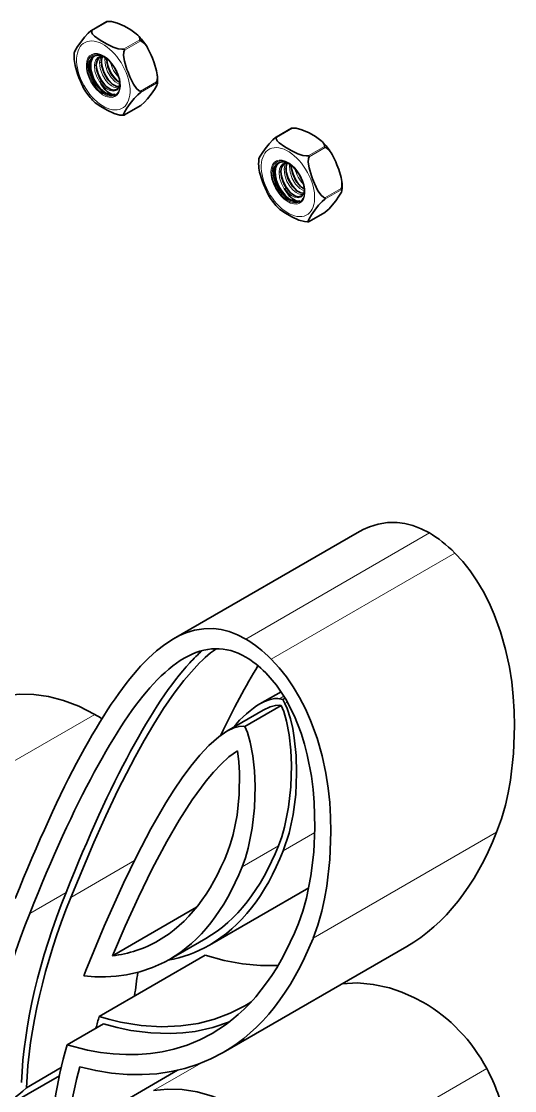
# Model space of a CAD drawing. Extents: x 155 to 1176, y 87 to 946.
# Drawn here: x 880.8 to 914.4, y 873.6 to 946.4 of the extents above; entities that cross this region are included whole.
import ezdxf

# ---------------------------------------------------------------- set-up
doc = ezdxf.new("R2010")
doc.units = 0

msp = doc.modelspace()

# ---------------------------------------------------------------- linework, layer by layer
at = {"color": 7, "lineweight": 35, "ltscale": 0.030574}
for p, q in [((885.584, 945.819), (886.643, 946.43)), ((900.429, 932.805), (901.488, 933.417))]:
    msp.add_line(p, q, dxfattribs=at)
at = {"color": 7, "lineweight": 13, "ltscale": 0.03195}
for p, q in [((885.61, 945.8), (886.717, 946.439)), ((887.774, 944.551), (888.881, 945.19)), ((887.835, 944.475), (888.942, 945.114)), ((888.917, 941.686), (890.024, 942.325)), ((888.917, 941.605), (890.024, 942.244)), ((900.355, 937.287), (901.462, 937.926)), ((900.416, 937.211), (901.523, 937.85)), ((901.498, 934.423), (902.605, 935.062))]:
    msp.add_line(p, q, dxfattribs=at)
at = {"color": 7, "lineweight": 35, "ltscale": 0.000325342}
msp.add_line((886.643, 946.43), (886.656, 946.434), dxfattribs=at)
at = {"color": 7, "lineweight": 35, "ltscale": 0.000132497}
for p, q in [((886.661, 946.434), (886.656, 946.434)), ((899.242, 939.171), (899.237, 939.17))]:
    msp.add_line(p, q, dxfattribs=at)
at = {"color": 7, "lineweight": 35, "ltscale": 0.002631}
for p, q in [((886.661, 946.434), (886.766, 946.443)), ((899.242, 939.171), (899.347, 939.18))]:
    msp.add_line(p, q, dxfattribs=at)
at = {"color": 7, "lineweight": 35, "ltscale": 0.001225}
for p, q in [((886.766, 946.443), (886.717, 946.439)), ((899.347, 939.18), (899.298, 939.176))]:
    msp.add_line(p, q, dxfattribs=at)
at = {"color": 7, "lineweight": 35, "ltscale": 0.001066}
for p, q in [((885.584, 945.819), (885.549, 945.794)), ((888.942, 940.705), (888.907, 940.68)), ((898.165, 938.555), (898.13, 938.531))]:
    msp.add_line(p, q, dxfattribs=at)
at = {"color": 7, "lineweight": 35, "ltscale": 0.000209246}
msp.add_line((886.623, 943.911), (886.623, 943.902), dxfattribs=at)
at = {"color": 7, "lineweight": 13, "ltscale": 0.000218542}
for p, q in [((885.791, 943.456), (885.79, 943.447)), ((899.078, 936.601), (899.078, 936.592)), ((898.371, 936.193), (898.371, 936.184)), ((898.725, 936.397), (898.724, 936.388))]:
    msp.add_line(p, q, dxfattribs=at)
at = {"color": 7, "lineweight": 35, "ltscale": 0.000207794}
for p, q in [((885.916, 943.502), (885.916, 943.494)), ((886.27, 943.706), (886.269, 943.698))]:
    msp.add_line(p, q, dxfattribs=at)
at = {"color": 7, "lineweight": 13, "ltscale": 0.000220065}
for p, q in [((886.144, 943.66), (886.144, 943.651)), ((886.498, 943.864), (886.497, 943.856))]:
    msp.add_line(p, q, dxfattribs=at)
at = {"color": 7, "lineweight": 35, "ltscale": 0.001103}
msp.add_line((887.157, 941.471), (887.197, 941.49), dxfattribs=at)
at = {"color": 7, "lineweight": 13, "ltscale": 0.031951}
for p, q in [((887.835, 940.065), (888.942, 940.705)), ((898.191, 938.536), (899.298, 939.176)), ((901.498, 934.341), (902.605, 934.98)), ((900.416, 932.802), (901.523, 933.441))]:
    msp.add_line(p, q, dxfattribs=at)
at = {"color": 7, "lineweight": 35, "ltscale": 0.030573}
msp.add_line((887.848, 940.069), (888.907, 940.68), dxfattribs=at)
at = {"color": 7, "lineweight": 35, "ltscale": 0.002632}
for p, q in [((887.725, 940.056), (887.83, 940.065)), ((900.306, 932.792), (900.411, 932.801))]:
    msp.add_line(p, q, dxfattribs=at)
at = {"color": 7, "lineweight": 35, "ltscale": 0.000130986}
for p, q in [((887.835, 940.065), (887.83, 940.065)), ((900.416, 932.802), (900.411, 932.801))]:
    msp.add_line(p, q, dxfattribs=at)
at = {"color": 7, "lineweight": 35, "ltscale": 0.000326816}
for p, q in [((887.835, 940.065), (887.848, 940.069)), ((900.416, 932.802), (900.429, 932.805))]:
    msp.add_line(p, q, dxfattribs=at)
at = {"color": 7, "lineweight": 35, "ltscale": 0.030575}
msp.add_line((898.165, 938.555), (899.224, 939.167), dxfattribs=at)
at = {"color": 7, "lineweight": 35, "ltscale": 0.000324951}
msp.add_line((899.224, 939.167), (899.237, 939.17), dxfattribs=at)
at = {"color": 7, "lineweight": 35, "ltscale": 0.000207721}
msp.add_line((899.204, 936.647), (899.204, 936.639), dxfattribs=at)
at = {"color": 7, "lineweight": 35, "ltscale": 0.000209318}
for p, q in [((898.497, 936.239), (898.497, 936.231)), ((898.851, 936.443), (898.85, 936.435))]:
    msp.add_line(p, q, dxfattribs=at)
at = {"color": 7, "lineweight": 35, "ltscale": 0.001104}
msp.add_line((899.737, 934.208), (899.777, 934.226), dxfattribs=at)
at = {"color": 7, "lineweight": 35, "ltscale": 0.001065}
msp.add_line((901.523, 933.441), (901.488, 933.417), dxfattribs=at)
at = {"color": 7, "lineweight": 35, "ltscale": 0.3613}
for p, q in [((891.173, 904.389), (903.689, 911.615)), ((894.56, 876.205), (907.076, 883.431))]:
    msp.add_line(p, q, dxfattribs=at)
at = {"color": 7, "lineweight": 13, "ltscale": 0.3613}
for p, q in [((896.1, 904.371), (908.616, 911.597)), ((897.834, 903.003), (910.35, 910.229)), ((873.297, 892.017), (885.813, 899.243))]:
    msp.add_line(p, q, dxfattribs=at)
at = {"color": 7, "lineweight": 35, "ltscale": 0.041462}
msp.add_line((898.507, 900.783), (897.071, 899.954), dxfattribs=at)
at = {"color": 7, "lineweight": 13, "ltscale": 0.008551}
msp.add_line((898.707, 900.472), (898.411, 900.301), dxfattribs=at)
at = {"color": 7, "lineweight": 35, "ltscale": 0.005357}
msp.add_line((898.411, 900.301), (898.621, 900.257), dxfattribs=at)
at = {"color": 7, "lineweight": 35, "ltscale": 0.004637}
msp.add_line((898.781, 900.35), (898.621, 900.257), dxfattribs=at)
at = {"color": 7, "lineweight": 35, "ltscale": 0.007778}
msp.add_line((898.621, 900.257), (898.773, 899.986), dxfattribs=at)
at = {"color": 7, "lineweight": 35, "ltscale": 0.071443}
for p, q in [((894.82, 898.095), (897.295, 899.524)), ((896.044, 898.421), (898.518, 899.85)), ((883.922, 876.733), (886.397, 878.162))]:
    msp.add_line(p, q, dxfattribs=at)
at = {"color": 7, "lineweight": 13, "ltscale": 0.00474}
msp.add_line((898.937, 900.081), (898.773, 899.986), dxfattribs=at)
at = {"color": 7, "lineweight": 13, "ltscale": 0.062015}
msp.add_line((900.81, 891.196), (898.662, 889.955), dxfattribs=at)
at = {"color": 7, "lineweight": 13, "ltscale": 0.361298}
for p, q in [((900.685, 883.986), (913.201, 891.212)), ((900.012, 867.886), (912.527, 875.112))]:
    msp.add_line(p, q, dxfattribs=at)
at = {"color": 7, "lineweight": 13, "ltscale": 0.071443}
msp.add_line((895.856, 888.861), (898.331, 890.29), dxfattribs=at)
at = {"color": 7, "lineweight": 13, "ltscale": 0.125066}
msp.add_line((888.515, 889.279), (884.182, 886.778), dxfattribs=at)
at = {"color": 7, "lineweight": 13, "ltscale": 0.071444}
msp.add_line((881.377, 885.683), (883.852, 887.112), dxfattribs=at)
at = {"color": 7, "lineweight": 35, "ltscale": 0.195328}
msp.add_line((900.4, 887.436), (893.634, 883.529), dxfattribs=at)
at = {"color": 7, "lineweight": 35, "ltscale": 0.165235}
msp.add_line((887.02, 882.794), (892.744, 886.099), dxfattribs=at)
at = {"color": 7, "lineweight": 35, "ltscale": 0.071444}
msp.add_line((890.902, 882.549), (893.377, 883.978), dxfattribs=at)
at = {"color": 7, "lineweight": 35, "ltscale": 0.208207}
msp.add_line((893.325, 882.834), (886.113, 878.67), dxfattribs=at)
at = {"color": 7, "lineweight": 35, "ltscale": 0.009991}
msp.add_line((885.062, 881.434), (885.21, 881.806), dxfattribs=at)
at = {"color": 7, "lineweight": 13, "ltscale": 0.093551}
msp.add_line((889.815, 873.612), (893.056, 875.483), dxfattribs=at)
at = {"color": 7, "lineweight": 35, "ltscale": 0.068304}
msp.add_line((883.523, 875.177), (881.157, 873.811), dxfattribs=at)
at = {"color": 7, "lineweight": 35, "ltscale": 0.102271}
msp.add_line((887.911, 872.949), (891.453, 874.995), dxfattribs=at)
at = {"color": 7, "lineweight": 35, "ltscale": 0.127016}
msp.add_line((883.4, 874.629), (879, 872.089), dxfattribs=at)
at = {"color": 7, "lineweight": 35}
for points in [[(886.717, 946.439), (886.644, 946.429), (886.643, 946.429), (886.643, 946.43)], [(888.746, 945.506), (888.643, 945.599), (888.27, 945.858), (887.834, 946.108), (887.351, 946.331), (886.96, 946.434), (886.766, 946.443)], [(884.411, 944.306), (884.422, 944.355), (884.468, 944.456), (884.636, 944.727), (884.854, 945.036), (885.12, 945.373), (885.37, 945.638), (885.549, 945.794)], [(885.61, 945.8), (885.615, 945.814), (885.616, 945.821), (885.611, 945.829), (885.584, 945.819)], [(887.774, 944.551), (887.666, 944.546), (887.402, 944.58), (887.065, 944.688), (886.616, 944.903), (886.183, 945.155), (885.798, 945.434), (885.663, 945.581), (885.619, 945.66), (885.601, 945.754), (885.61, 945.8)], [(888.881, 945.19), (888.89, 945.252), (888.881, 945.304), (888.831, 945.405), (888.746, 945.506)], [(888.881, 945.19), (888.877, 945.152), (888.911, 945.122), (888.942, 945.114)], [(888.942, 945.114), (889.026, 945.083), (889.209, 944.934), (889.35, 944.746)], [(889.35, 944.746), (889.415, 944.64), (889.658, 944.132), (889.737, 943.938)], [(885.507, 943.649), (885.621, 943.926), (885.821, 944.098), (886.075, 944.143), (886.381, 944.066), (886.464, 944.026)], [(886.308, 944.095), (886.085, 943.968), (885.964, 943.759), (885.916, 943.502)], [(886.418, 944.054), (886.785, 943.769), (887.145, 943.318), (887.366, 942.888)], [(887.522, 942.269), (887.244, 942.468), (886.935, 942.847), (886.7, 943.357), (886.623, 943.793), (886.623, 943.902)], [(887.774, 944.551), (887.812, 944.552), (887.849, 944.521), (887.835, 944.475)], [(887.835, 944.475), (887.801, 944.377), (887.78, 944.109), (887.836, 943.728), (888.004, 943.177), (888.077, 942.98)], [(890.071, 942.795), (890.023, 943.072), (889.855, 943.623), (889.737, 943.938)], [(884.42, 943.704), (884.468, 943.427), (884.636, 942.876), (884.755, 942.561)], [(885.507, 943.649), (885.472, 943.312), (885.467, 943.209), (885.455, 943.178), (885.43, 943.238), (885.411, 943.416), (885.466, 943.782)], [(885.535, 943.487), (885.552, 943.175), (885.625, 942.847), (885.754, 942.512), (885.926, 942.203), (886.196, 941.859), (886.508, 941.599)], [(885.916, 943.494), (885.954, 943.096), (886.138, 942.596), (886.276, 942.366)], [(885.925, 943.262), (886.043, 942.865), (886.226, 942.493), (886.506, 942.111), (886.714, 941.911)], [(887.476, 941.998), (887.274, 942.022), (887.003, 942.169), (886.703, 942.469), (886.421, 942.951), (886.283, 943.435), (886.269, 943.698)], [(886.279, 943.463), (886.39, 943.087), (886.559, 942.732), (886.725, 942.479), (887.012, 942.162)], [(886.633, 943.667), (886.744, 943.291), (886.913, 942.936), (887.078, 942.684), (887.366, 942.366)], [(885.141, 941.753), (885.077, 941.859), (884.833, 942.367), (884.755, 942.561)], [(888.917, 941.686), (888.833, 941.716), (888.651, 941.865), (888.445, 942.16), (888.201, 942.668), (888.077, 942.98)], [(890.024, 942.325), (890.058, 942.423), (890.079, 942.69), (890.071, 942.795)], [(886.276, 942.366), (886.599, 942), (886.9, 941.807), (887.142, 941.755), (887.353, 941.826), (887.481, 942.01), (887.526, 942.224)], [(888.942, 940.705), (889.209, 940.948), (889.415, 941.177), (889.658, 941.492), (889.874, 941.8), (890.042, 942.081), (890.074, 942.16), (890.08, 942.193)], [(890.024, 942.325), (890.001, 942.252), (890.024, 942.244)], [(890.08, 942.193), (890.078, 942.222), (890.068, 942.236), (890.058, 942.242), (890.024, 942.244)], [(885.745, 940.993), (885.848, 940.9), (886.221, 940.641), (886.657, 940.391), (887.14, 940.168), (887.531, 940.065), (887.725, 940.056)], [(887.109, 941.456), (886.914, 941.442), (886.702, 941.497), (886.508, 941.599)], [(887.83, 940.065), (887.801, 940.067), (887.786, 940.079), (887.78, 940.091), (887.78, 940.123), (887.791, 940.165), (887.836, 940.266), (888.004, 940.537), (888.223, 940.846), (888.488, 941.183), (888.738, 941.448), (888.917, 941.605)], [(888.917, 941.686), (888.96, 941.66), (888.917, 941.605)], [(899.298, 939.176), (899.224, 939.166), (899.223, 939.166), (899.224, 939.167)], [(901.327, 938.242), (901.224, 938.336), (900.851, 938.595), (900.415, 938.845), (899.932, 939.067), (899.54, 939.17), (899.347, 939.18)], [(896.992, 937.043), (897.003, 937.091), (897.049, 937.193), (897.217, 937.463), (897.435, 937.773), (897.701, 938.11), (897.95, 938.374), (898.13, 938.531)], [(898.191, 938.536), (898.195, 938.551), (898.197, 938.557), (898.192, 938.565), (898.165, 938.555)], [(900.355, 937.287), (900.246, 937.282), (899.982, 937.316), (899.645, 937.424), (899.197, 937.64), (898.764, 937.892), (898.378, 938.17), (898.244, 938.318), (898.2, 938.396), (898.182, 938.49), (898.191, 938.536)], [(901.462, 937.926), (901.471, 937.989), (901.462, 938.041), (901.411, 938.141), (901.327, 938.242)], [(901.462, 937.926), (901.457, 937.888), (901.492, 937.858), (901.523, 937.85)], [(901.523, 937.85), (901.606, 937.82), (901.789, 937.671), (901.931, 937.483)], [(901.931, 937.483), (901.995, 937.376), (902.239, 936.868), (902.317, 936.675)], [(898.088, 936.385), (898.201, 936.662), (898.402, 936.834), (898.656, 936.879), (898.962, 936.802), (899.045, 936.763)], [(898.889, 936.831), (898.666, 936.705), (898.544, 936.496), (898.497, 936.239)], [(898.999, 936.79), (899.366, 936.505), (899.726, 936.054), (899.947, 935.625)], [(900.103, 935.006), (899.825, 935.204), (899.516, 935.583), (899.281, 936.094), (899.203, 936.529), (899.204, 936.639)], [(900.355, 937.287), (900.393, 937.288), (900.429, 937.258), (900.416, 937.211)], [(900.416, 937.211), (900.382, 937.113), (900.36, 936.846), (900.417, 936.465), (900.585, 935.913), (900.657, 935.716)], [(902.652, 935.532), (902.604, 935.808), (902.436, 936.359), (902.317, 936.675)], [(897, 936.44), (897.049, 936.164), (897.217, 935.613), (897.335, 935.297)], [(898.088, 936.385), (898.053, 936.048), (898.047, 935.946), (898.036, 935.914), (898.011, 935.974), (897.992, 936.153), (898.047, 936.519)], [(898.116, 936.223), (898.132, 935.912), (898.206, 935.584), (898.335, 935.248), (898.506, 934.94), (898.777, 934.596), (899.088, 934.335)], [(898.497, 936.231), (898.535, 935.833), (898.718, 935.333), (898.856, 935.103)], [(898.506, 935.999), (898.624, 935.602), (898.807, 935.229), (899.086, 934.848), (899.295, 934.647)], [(900.057, 934.735), (899.855, 934.758), (899.584, 934.906), (899.284, 935.206), (899.001, 935.687), (898.864, 936.171), (898.85, 936.435)], [(898.86, 936.199), (898.971, 935.823), (899.14, 935.468), (899.305, 935.216), (899.593, 934.899)], [(899.214, 936.403), (899.324, 936.027), (899.494, 935.672), (899.659, 935.42), (899.946, 935.103)], [(897.722, 934.489), (897.657, 934.596), (897.414, 935.104), (897.335, 935.297)], [(901.498, 934.423), (901.414, 934.453), (901.231, 934.602), (901.025, 934.897), (900.782, 935.405), (900.657, 935.716)], [(902.605, 935.062), (902.639, 935.16), (902.66, 935.427), (902.652, 935.532)], [(898.857, 935.102), (899.179, 934.736), (899.481, 934.544), (899.723, 934.491), (899.934, 934.562), (900.062, 934.746), (900.106, 934.96)], [(901.498, 934.423), (901.541, 934.397), (901.498, 934.341)], [(901.523, 933.441), (901.789, 933.684), (901.995, 933.914), (902.239, 934.228), (902.454, 934.536), (902.623, 934.817), (902.654, 934.896), (902.661, 934.93)], [(902.605, 935.062), (902.582, 934.989), (902.605, 934.98)], [(902.661, 934.93), (902.658, 934.958), (902.649, 934.973), (902.638, 934.979), (902.605, 934.98)], [(898.326, 933.73), (898.429, 933.636), (898.802, 933.377), (899.238, 933.127), (899.721, 932.905), (900.112, 932.802), (900.306, 932.792)], [(899.689, 934.192), (899.494, 934.179), (899.282, 934.234), (899.088, 934.335)], [(900.411, 932.801), (900.382, 932.803), (900.366, 932.815), (900.361, 932.827), (900.36, 932.859), (900.371, 932.901), (900.417, 933.003), (900.585, 933.273), (900.803, 933.583), (901.069, 933.92), (901.318, 934.184), (901.498, 934.341)], [(903.689, 911.615), (904.099, 911.832), (904.526, 912.016), (905.126, 912.201), (905.758, 912.304), (906.422, 912.31), (906.949, 912.241), (907.488, 912.103), (908.046, 911.889), (908.616, 911.597)], [(910.35, 910.229), (910.885, 909.647), (911.386, 909.019), (911.857, 908.339), (912.284, 907.625), (912.685, 906.848), (913.037, 906.053), (913.473, 904.856), (913.813, 903.653), (914.07, 902.456), (914.228, 901.449), (914.337, 900.455), (914.403, 899.454), (914.425, 898.47), (914.354, 896.579), (914.14, 894.765), (913.983, 893.904), (913.793, 893.066), (913.523, 892.118), (913.201, 891.212)], [(891.173, 904.389), (891.583, 904.606), (892.01, 904.79), (892.61, 904.975), (893.243, 905.078), (893.906, 905.084), (894.434, 905.015), (894.972, 904.877), (895.53, 904.663), (896.1, 904.371)], [(888.937, 902.519), (889.466, 903.064), (890.023, 903.57), (890.581, 904.006), (891.173, 904.389)], [(897.834, 903.003), (898.369, 902.421), (898.87, 901.793), (899.341, 901.113), (899.768, 900.399), (900.17, 899.622), (900.522, 898.827), (900.957, 897.63), (901.298, 896.427), (901.554, 895.23), (901.712, 894.223), (901.821, 893.229), (901.887, 892.228), (901.909, 891.244), (901.838, 889.353), (901.624, 887.539), (901.468, 886.678), (901.277, 885.84), (901.008, 884.892), (900.685, 883.986)], [(884.182, 886.778), (885.75, 890.521), (886.559, 892.32), (887.392, 894.073), (888.561, 896.351), (889.179, 897.468), (889.827, 898.567), (890.507, 899.641), (891.225, 900.679), (891.881, 901.538), (892.575, 902.347)], [(897.461, 902.071), (898.192, 901.225), (898.831, 900.266), (899.414, 899.127), (899.87, 897.958), (900.1, 897.216), (900.292, 896.478), (900.572, 895.026), (900.689, 894.129), (900.766, 893.249), (900.816, 891.542), (900.739, 889.853), (900.546, 888.244), (900.239, 886.719), (899.99, 885.831), (899.692, 884.989)], [(876.46, 899.346), (877.501, 899.873), (878.608, 900.272), (879.185, 900.419), (879.778, 900.526), (880.708, 900.607), (881.67, 900.584), (882.659, 900.447), (883.689, 900.184), (884.73, 899.792), (885.813, 899.243)], [(897.063, 899.949), (897.372, 900.11), (897.701, 900.237), (898.061, 900.313), (898.292, 900.317), (898.411, 900.301)], [(897.295, 899.524), (897.771, 899.751), (898.122, 899.847), (898.416, 899.864), (898.518, 899.85)], [(898.518, 899.85), (898.701, 899.427), (898.882, 898.784), (899.053, 897.844), (899.163, 896.813), (899.208, 895.79), (899.172, 894.315), (899.021, 892.917), (898.74, 891.547), (898.552, 890.903), (898.331, 890.29)], [(898.773, 899.986), (898.935, 899.64), (899.157, 898.939), (899.303, 898.281), (899.406, 897.648), (899.528, 896.438), (899.565, 895.233), (899.505, 893.788), (899.335, 892.421), (899.054, 891.139), (898.662, 889.955)], [(885.21, 881.806), (886.46, 884.816), (887.771, 887.737), (888.681, 889.612), (889.639, 891.44), (890.663, 893.219), (891.208, 894.085), (891.774, 894.924), (892.363, 895.722), (892.978, 896.471), (893.591, 897.124), (894.26, 897.714), (894.82, 898.095)], [(894.82, 898.095), (895.296, 898.322), (895.648, 898.418), (895.942, 898.435), (896.044, 898.421)], [(896.044, 898.421), (896.227, 897.998), (896.407, 897.355), (896.578, 896.416), (896.688, 895.384), (896.734, 894.361), (896.697, 892.886), (896.546, 891.488), (896.265, 890.118), (896.077, 889.474), (895.856, 888.861)], [(887.02, 882.794), (887.892, 884.816), (888.795, 886.791), (889.733, 888.71), (890.723, 890.578), (891.564, 892.027), (892.452, 893.412), (893.398, 894.703), (893.897, 895.299), (894.418, 895.852), (894.959, 896.344), (895.536, 896.757)], [(895.536, 896.757), (895.62, 896.003), (895.665, 895.255), (895.654, 893.789), (895.514, 892.379), (895.251, 891.064), (895.073, 890.448), (894.862, 889.864)], [(898.305, 882.144), (897.109, 882.143), (895.883, 882.254), (894.623, 882.481), (893.325, 882.834)], [(890.902, 882.549), (890.56, 882.361), (889.739, 881.988), (888.875, 881.698), (887.97, 881.497), (887.267, 881.404), (886.544, 881.362), (885.811, 881.372), (885.062, 881.434)], [(902.676, 880.891), (903.71, 880.944), (904.785, 880.85), (905.888, 880.609), (906.748, 880.322), (907.612, 879.943), (908.208, 879.623)], [(896.039, 879.396), (895.033, 878.886), (893.97, 878.485), (892.853, 878.196), (891.685, 878.022), (890.352, 877.966), (888.983, 878.051), (887.572, 878.282), (886.848, 878.454), (886.113, 878.67)], [(895.001, 878.307), (893.854, 877.914), (892.65, 877.649), (891.815, 877.544), (890.958, 877.497), (889.625, 877.538), (888.27, 877.712), (887.349, 877.902), (886.397, 878.162)], [(893.806, 877.505), (892.975, 877.074), (892.105, 876.717), (891.196, 876.436), (890.411, 876.261), (889.601, 876.141), (888.775, 876.077), (887.924, 876.069), (887.067, 876.116), (886.199, 876.217), (885.326, 876.373), (883.922, 876.733)], [(894.56, 876.205), (893.729, 875.772), (892.86, 875.409), (891.956, 875.12), (891.015, 874.904), (890.045, 874.765), (889.039, 874.701), (888.01, 874.714), (886.962, 874.804), (885.881, 874.974), (884.784, 875.224)], [(889.815, 873.612), (890.766, 873.715), (891.758, 873.687), (892.779, 873.531), (893.82, 873.245), (894.757, 872.877), (895.693, 872.397)]]:
    msp.add_lwpolyline(points, dxfattribs=at)
at = {"color": 7, "lineweight": 13}
for points in [[(885.466, 943.782), (885.593, 943.975), (885.767, 944.1), (885.979, 944.149), (886.156, 944.137), (886.465, 944.026)], [(886.25, 944.113), (886.037, 944.014), (885.884, 943.824), (885.82, 943.652), (885.791, 943.456)], [(885.79, 943.447), (885.822, 943.061), (885.947, 942.668), (886.148, 942.302)], [(886.144, 943.651), (886.183, 943.231), (886.33, 942.806), (886.563, 942.421), (886.746, 942.212), (886.947, 942.048), (887.116, 941.957), (887.282, 941.91), (887.432, 941.913)], [(886.497, 943.856), (886.537, 943.434), (886.685, 943.007), (886.919, 942.621), (887.204, 942.323), (887.516, 942.143)], [(887.109, 941.456), (886.956, 941.479), (886.797, 941.547), (886.485, 941.798), (886.221, 942.162), (886.148, 942.302)], [(887.526, 942.223), (887.459, 941.948), (887.311, 941.765), (887.099, 941.691), (886.846, 941.731), (886.666, 941.819), (886.489, 941.95), (886.17, 942.314)], [(887.197, 941.49), (887.059, 941.484), (886.912, 941.522), (886.61, 941.713), (886.337, 942.024), (886.17, 942.314)], [(898.047, 936.519), (898.173, 936.712), (898.348, 936.836), (898.56, 936.886), (898.736, 936.874), (899.046, 936.762)], [(898.831, 936.849), (898.618, 936.75), (898.464, 936.56), (898.401, 936.389), (898.371, 936.193)], [(899.078, 936.592), (899.118, 936.17), (899.266, 935.744), (899.5, 935.357), (899.785, 935.06), (900.097, 934.88)], [(898.371, 936.184), (898.403, 935.798), (898.528, 935.405), (898.729, 935.038)], [(898.724, 936.388), (898.764, 935.968), (898.911, 935.543), (899.143, 935.157), (899.327, 934.949), (899.527, 934.785), (899.697, 934.693), (899.863, 934.647), (900.013, 934.649)], [(899.689, 934.192), (899.537, 934.215), (899.378, 934.284), (899.066, 934.535), (898.801, 934.898), (898.729, 935.038)], [(900.106, 934.959), (900.04, 934.685), (899.892, 934.502), (899.68, 934.428), (899.426, 934.468), (899.247, 934.555), (899.07, 934.686), (898.751, 935.05)], [(899.777, 934.226), (899.64, 934.221), (899.492, 934.259), (899.191, 934.449), (898.917, 934.761), (898.751, 935.05)]]:
    msp.add_lwpolyline(points, dxfattribs=at)
at = {"color": 7, "lineweight": 35}
for centre, radius, start, end in [((885.336, 942.176), 4.766, 32.62941, 44.31115), ((887.491, 944.052), 3.09, 175.27683, 186.46138), ((887.108, 943.686), 0.838, 152.4849, 178.58263), ((889.139, 944.213), 2.186, 204.2571, 213.11551), ((887.001, 942.447), 3.09, 355.27679, 6.46138), ((889.155, 944.323), 4.766, 212.62941, 224.31115), ((886.991, 941.886), 0.446, 285.24635, 297.43043), ((897.917, 934.913), 4.766, 32.62941, 44.31115), ((900.071, 936.788), 3.09, 175.27683, 186.46138), ((899.689, 936.422), 0.838, 152.4849, 178.58263), ((901.72, 936.95), 2.186, 204.2571, 213.11551), ((899.581, 935.184), 3.09, 355.27679, 6.46138), ((901.736, 937.059), 4.766, 212.62941, 224.31115), ((899.572, 934.622), 0.446, 285.24635, 297.43043), ((900.8, 894.986), 11.522, 131.72441, 137.65565), ((879.844, 888.907), 11.936, 57.24295, 59.99206), ((886.068, 890.949), 8.21, 276.66423, 299.89356), ((889.224, 891.181), 8.831, 280.27512, 299.95409), ((921.749, 876.387), 33.422, 170.91599, 173.68186), ((890.77, 888.52), 10.536, 300.00507, 302.79471), ((923.855, 867.935), 39.239, 164.1235, 165.33056), ((864.315, 892.672), 25.286, 305.50633, 311.76378)]:
    msp.add_arc(centre, radius, start, end, dxfattribs=at)
at = {"color": 7, "lineweight": 13}
for centre, radius, start, end in [((887.015, 943.636), 0.871, 148.96196, 178.42358), ((887.619, 943.8), 1.123, 170.01824, 176.6951), ((888.957, 944.114), 2.12, 192.25484, 225.01346), ((899.596, 936.373), 0.871, 148.96196, 178.42358), ((900.2, 936.536), 1.123, 170.01824, 176.6951), ((901.537, 936.85), 2.12, 192.25484, 225.01346)]:
    msp.add_arc(centre, radius, start, end, dxfattribs=at)
for centre, major_axis, ratio, start_param, end_param in [((886.397, 942.76), (1.288, -2.23), 0.57735, 4.474188368183842, 10.75737367536343), ((886.397, 942.76), (0.821, -1.422), 0.57735, 4.474188368183841, 10.75737367536343), ((886.418, 942.772), (0.785, -1.36), 0.57735, 2.355993, 7.068656), ((886.523, 943.907), (0.0999, -0.0047), 0.539227, 4.476165, 6.284317), ((885.816, 943.499), (0.0999, -0.0047), 0.539227, 4.476165, 6.284317), ((886.17, 943.703), (0.0999, -0.0047), 0.539227, 4.476165, 6.284317), ((886.193, 942.309), (0.0824, 0.0566), 0.212246, 6.188932, 8.284519), ((886.193, 942.309), (0.0899, 0.0438), 0.143694, 1.761233, 2.027864), ((886.193, 942.309), (0.0826, 0.0563), 0.169249, 6.189732, 8.021776), ((898.978, 935.496), (1.288, -2.23), 0.57735, 4.474188368183842, 10.75737367536343), ((898.978, 935.496), (0.821, -1.422), 0.57735, 4.474188368183833, 10.75737367536342), ((898.998, 935.508), (0.785, -1.36), 0.57735, 2.355993, 7.068656), ((899.104, 936.643), (0.0999, -0.0047), 0.539227, 4.476165, 6.284317), ((898.397, 936.235), (0.0999, -0.0047), 0.539227, 4.476165, 6.284317), ((898.75, 936.439), (0.0999, -0.0047), 0.539227, 4.476165, 6.284317), ((898.774, 935.046), (0.0824, 0.0566), 0.212246, 6.188932, 8.284519), ((898.774, 935.046), (0.0899, 0.0438), 0.143694, 1.761233, 2.027864), ((898.774, 935.046), (0.0826, 0.0563), 0.169249, 6.189732, 8.021776)]:
    msp.add_ellipse(centre, major_axis=major_axis, ratio=ratio, start_param=start_param, end_param=end_param, dxfattribs=at)
at = {"color": 7, "lineweight": 35}
for centre, major_axis, ratio, start_param, end_param in [((886.696, 942.79), (0.803, -1.41), 0.595633, 3.434243, 3.898437), ((886.468, 942.8), (0.75, -1.299), 0.57735, 3.591198, 5.419307), ((886.467, 942.777), (0.752, -1.333), 0.561888, 0.783729, 1.343713), ((886.468, 942.8), (0.75, -1.299), 0.57735, 5.419258, 6.204612), ((899.277, 935.527), (0.803, -1.41), 0.595633, 3.434243, 3.898437), ((899.048, 935.537), (0.75, -1.299), 0.57735, 3.591198, 5.419307), ((899.048, 935.513), (0.752, -1.333), 0.561888, 0.783729, 1.343713), ((899.048, 935.537), (0.75, -1.299), 0.57735, 5.419258, 6.204612), ((908.52, 901.671), (3.121, -10.469), 0.54032, 2.350201, 2.622454), ((886.026, 758.484), (-8.283, -145.223), 0.157881, 3.062233, 3.244827), ((896.004, 894.445), (3.121, -10.469), 0.54032, 2.350201, 2.622454), ((880.455, 669.714), (-16.513, -234.968), 0.120021, 3.241263, 3.291356), ((896.117, 895.16), (2.497, -8.408), 0.528451, 2.362798, 2.632946), ((865.365, 700.554), (-28.042, -204.323), 0.118301, 3.310754, 3.583264), ((868.267, 703.828), (-28.338, -201.199), 0.116574, 3.309567, 3.583496), ((886.002, 756.152), (-8.305, -147.555), 0.156723, 3.24391, 3.33081), ((883.719, 787.693), (-20.127, -120.932), 0.141416, 3.484076, 3.591653), ((865.589, 700.463), (-28.542, -203.136), 0.116091, 3.308772, 3.581338), ((891.52, 876.498), (-7.23, -23.777), 0.242479, 3.396495, 3.630828), ((840.661, 1017.473), (65.745, -134.399), 0.271057, 0.018699, 0.241004), ((845.909, 983.146), (46.814, -99.511), 0.28201, 0.023764, 0.257783), ((834.789, 1004.118), (54.659, -120.651), 0.247107, 0.024369, 0.233423), ((838.129, 1001.29), (54.807, -118.123), 0.259557, 0.02324, 0.240517), ((843.435, 981.718), (46.814, -99.511), 0.28201, 0.023764, 0.257783), ((949.372, 903.055), (65.359, 42.002), 0.495475, 2.532914, 2.803702), ((969.51, 910.094), (85.644, 48.46), 0.450043, 2.628787, 2.868784), ((947.027, 901.667), (65.493, 42.039), 0.495216, 2.533693, 2.804218), ((831.066, 1005.413), (62.06, -128.268), 0.271544, 0.019884, 0.243445), ((828.145, 1010.247), (65.745, -134.399), 0.271057, 0.018699, 0.241004), ((902.845, 868.76), (-1.169, -12.212), 0.912517, 2.202648, 2.74696), ((912.113, 888.589), (-25.711, -29.365), 0.483669, 5.493905, 5.758509), ((912.088, 888.296), (-24.898, -28.963), 0.463531, 5.524232, 5.766883), ((897.905, 874.117), (15.381, -6.344), 0.636323, 0.373496, 0.660506)]:
    msp.add_ellipse(centre, major_axis=major_axis, ratio=ratio, start_param=start_param, end_param=end_param, dxfattribs=at)

doc.saveas('drawing.dxf')
